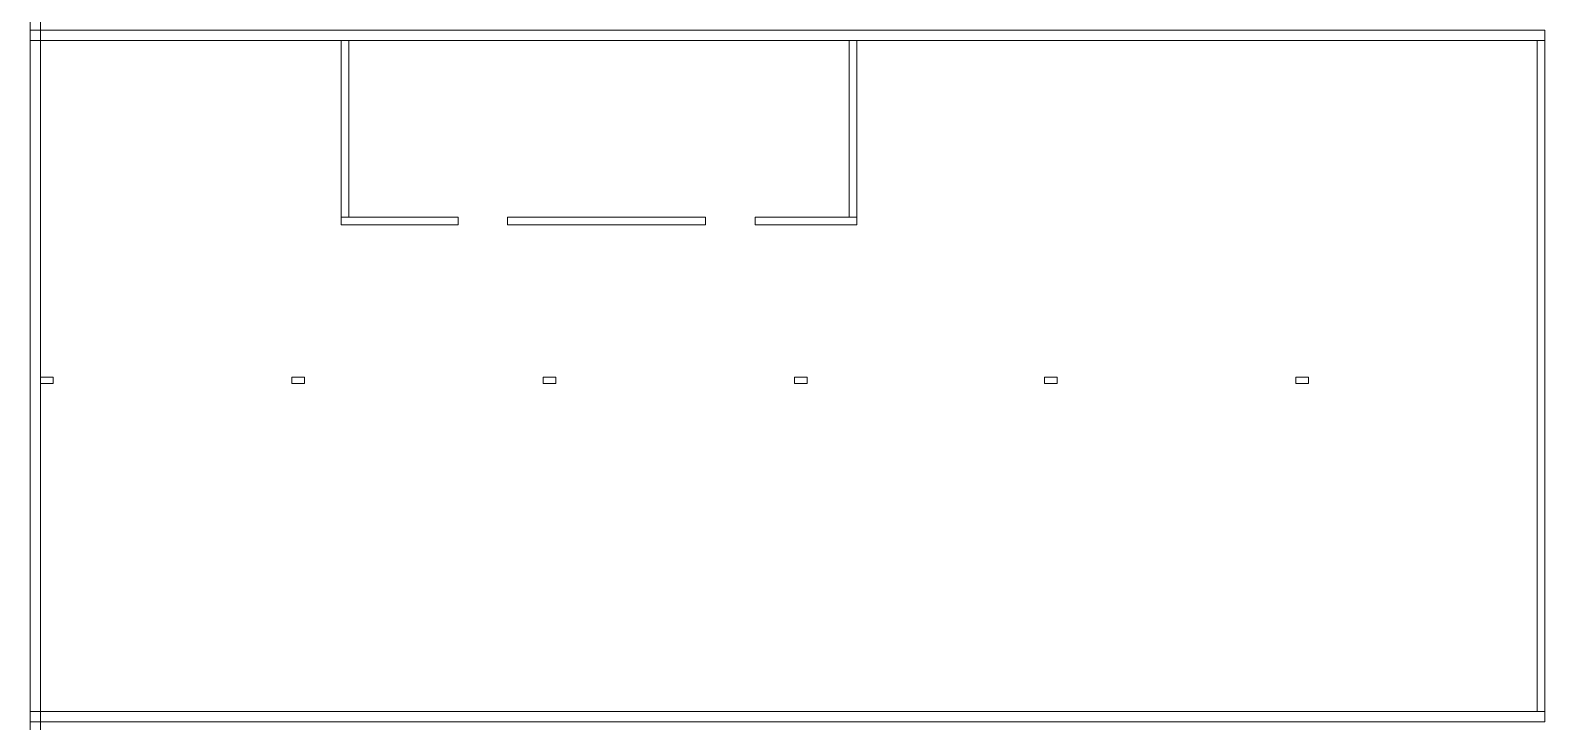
# Model space of a CAD drawing. Header units: inches. Extents: x 111501 to 134888, y 46021 to 52102.
# Drawn here: x 133695 to 134888, y 46235 to 46779 of the extents above; entities that cross this region are included whole.
import ezdxf

# ---------------------------------------------------------------- set-up
doc = ezdxf.new("R2010")
doc.units = ezdxf.units.IN
doc.header["$MEASUREMENT"] = 0
doc.layers.add('wall', color=7, linetype='Continuous', lineweight=9)

msp = doc.modelspace()

# ---------------------------------------------------------------- linework, layer by layer
at = {"layer": 'wall', "lineweight": 5}
for p, direction in [((133695.09, 46770.63, 0.46), (0, -1)), ((133703.09, 46505.63, 0.46), (0, 1))]:
    msp.add_xline(p, direction, dxfattribs=at)
at = {"layer": 'wall', "lineweight": 5, "elevation": 0.46}
for points in [[(133695.09, 46770.63), (134888.09, 46770.63), (134888.09, 46778.63), (133695.09, 46778.63)], [(133940.09, 46631.63), (133946.09, 46631.63), (133946.09, 46770.63), (133940.09, 46770.63)], [(134340.09, 46631.63), (134346.09, 46631.63), (134346.09, 46770.63), (134340.09, 46770.63)], [(134882.09, 46242.63), (134888.09, 46242.63), (134888.09, 46770.63), (134882.09, 46770.63)], [(133940.09, 46625.63), (134032.09, 46625.63), (134032.09, 46631.63), (133940.09, 46631.63)], [(134071.09, 46625.63), (134227.09, 46625.63), (134227.09, 46631.63), (134071.09, 46631.63)], [(134266.09, 46625.63), (134346.09, 46625.63), (134346.09, 46631.63), (134266.09, 46631.63)], [(133703.09, 46500.63), (133713.09, 46500.63), (133713.09, 46505.63), (133703.09, 46505.63)], [(133901.09, 46500.63), (133911.09, 46500.63), (133911.09, 46505.63), (133901.09, 46505.63)], [(134099.09, 46500.63), (134109.09, 46500.63), (134109.09, 46505.63), (134099.09, 46505.63)], [(134297.09, 46500.63), (134307.09, 46500.63), (134307.09, 46505.63), (134297.09, 46505.63)], [(134494.09, 46500.63), (134504.09, 46500.63), (134504.09, 46505.63), (134494.09, 46505.63)], [(134692.09, 46500.63), (134702.09, 46500.63), (134702.09, 46505.63), (134692.09, 46505.63)], [(134888.09, 46242.63), (133695.09, 46242.63), (133695.09, 46234.63), (134888.09, 46234.63)]]:
    msp.add_lwpolyline(points, close=True, dxfattribs=at)

doc.saveas('drawing.dxf')
